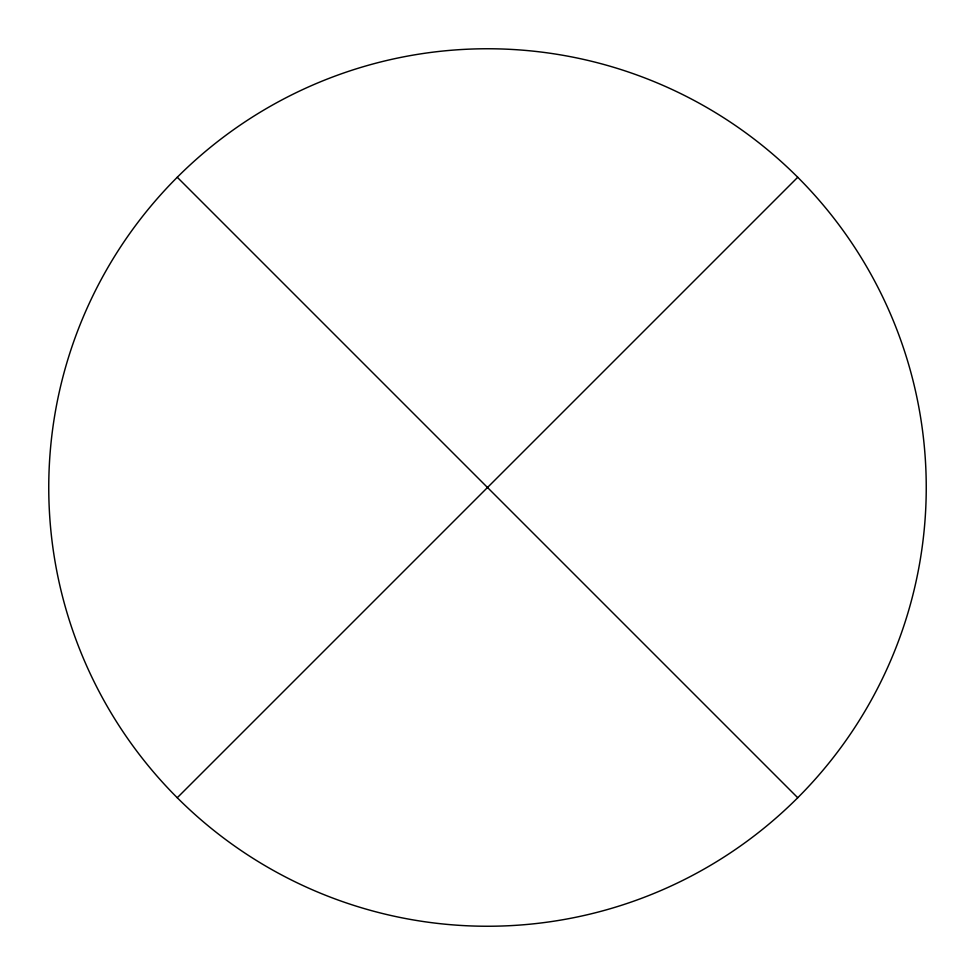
<?xml version="1.0" encoding="UTF-8"?>
<svg xmlns="http://www.w3.org/2000/svg" width="975" height="975" viewBox="0 0 975 975"><rect width="100%" height="100%" fill="white"/><g stroke="black" fill="none" stroke-linecap="round" stroke-linejoin="round"><path stroke-width="1.46" d="M177.255 797.745A438.75 438.75 0 0 1 373.949 63.704A438.75 438.75 0 0 1 911.296 601.051A438.75 438.75 0 0 1 177.255 797.745L797.745 177.255M177.255 177.255L797.745 797.745"/></g></svg>
